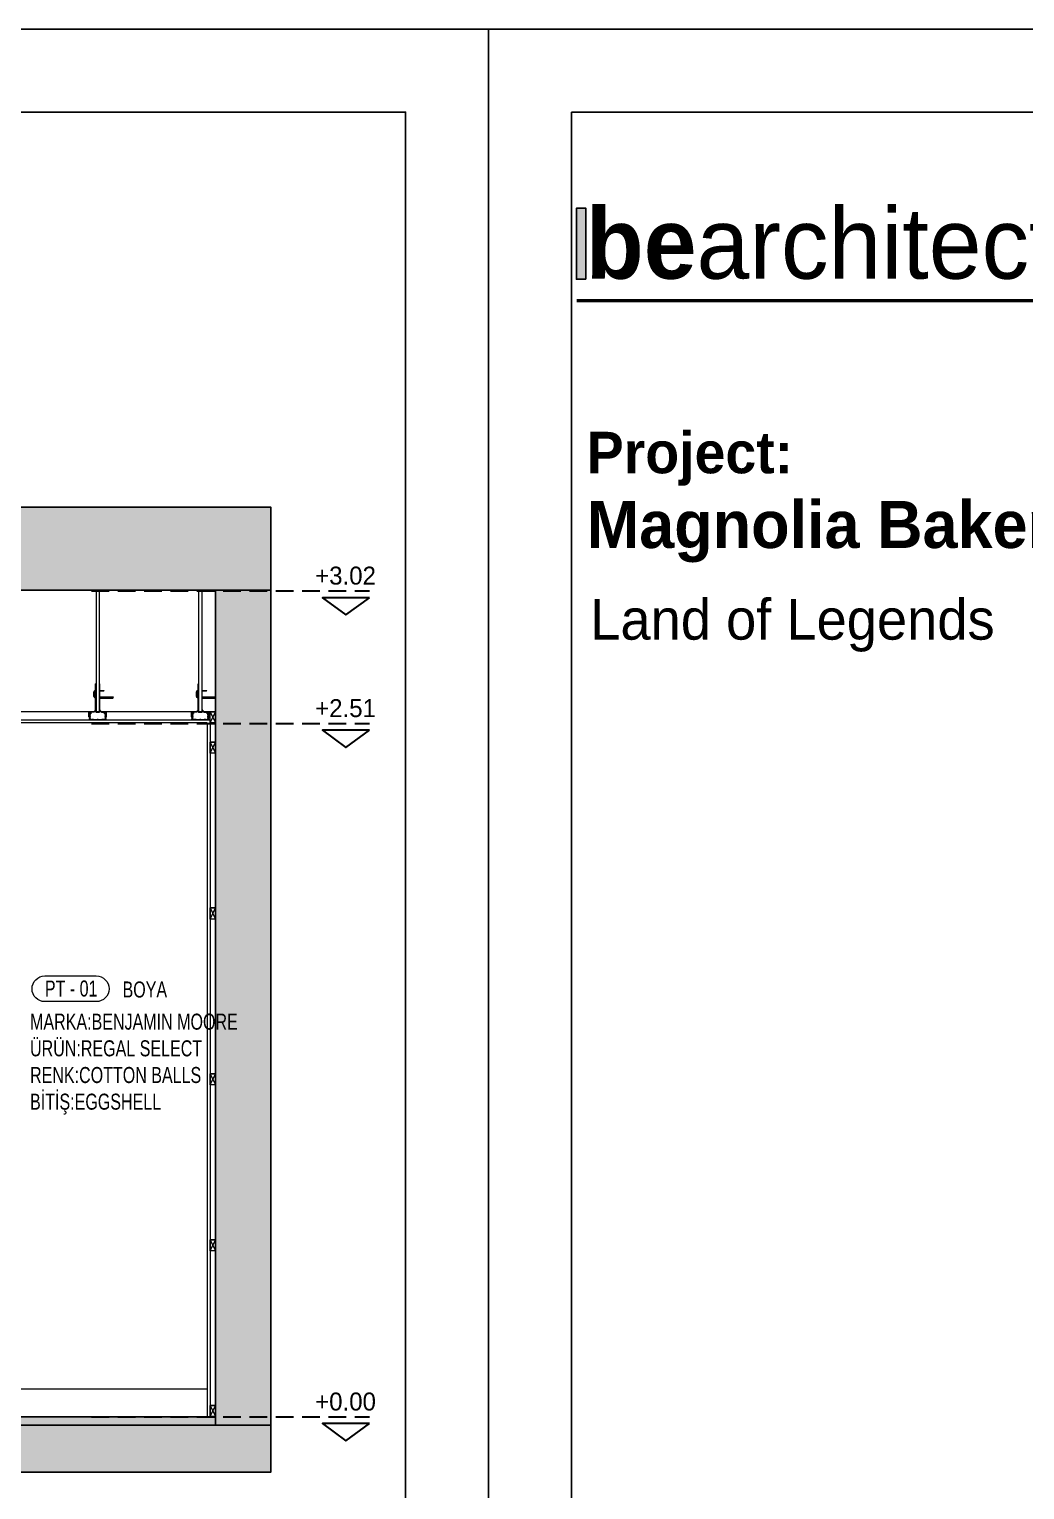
# Model space of a CAD drawing. Header units: millimetres. Extents: x 106699 to 122058, y 158555 to 162844.
# Drawn here: x 109000 to 109360, y 160718 to 161246 of the extents above; entities that cross this region are included whole.
import ezdxf

# ---------------------------------------------------------------- set-up
doc = ezdxf.new("R2010")
doc.units = ezdxf.units.MM
doc.linetypes.add('$0$3+1 daire1$0$HIDDEN', pattern=[9.525, 6.35, -3.175])
for name, color, linetype, lineweight in [('0-LNS-VLG', 9, 'Continuous', 0), ('2-SPS-ALC', 3, 'Continuous', 0), ('300_Z4_STR_F03$0$AUDIT_D_220920114151-103', 251, 'Continuous', 5), ('ahsap kesit on', 40, 'Continuous', 20), ('G-ANNO-SCHD', 231, 'Continuous', 9), ('no3_kutuprofil kesit', 74, 'Continuous', 18), ('no3_yazı tefriş', 152, 'Continuous', 0)]:
    doc.layers.add(name, color=color, linetype=linetype, lineweight=lineweight)
for name, color, linetype in [('2-SPC-STC-AsmaTavan', 3, 'Continuous'), ('300_Z4_STR_F03$0$2-SPS-RCN', 2, 'Continuous'), ('layout-BE', 16, 'Continuous'), ('S2000-002 Çizgi', 7, 'Continuous')]:
    doc.layers.add(name, color=color, linetype=linetype)
doc.layers.add('area', color=200, linetype='Continuous', plot=False)
doc.styles.add('finish schedule$0$SIMPLEX', font='simplex.shx', dxfattribs={"width": 0.75, "height": 2.5})
doc.styles.get("Standard").update_dxf_attribs({"font": 'arial.ttf'})

# ---------------------------------------------------------------- blocks, each defined once
blk = doc.blocks.new('bearchitects')
at = {"true_color": 0xe1a22d}
h = blk.add_hatch(color=42, dxfattribs=at)
h.dxf.hatch_style = 1
h.paths.add_polyline_path([(2.92, -22.16), (0, -22.16), (0, -0.3), (2.92, -0.3)])
at = {"color": 42, "true_color": 0xe1a22d}
blk.add_lwpolyline([(2.92, -22.16), (0, -22.16), (0, -0.3), (2.92, -0.3)], close=True, dxfattribs=at)
at = {"insert": (2.87, -0.14), "char_height": 21.8713, "attachment_point": 1}
blk.add_mtext_dynamic_manual_height_columns('{\\fManrope SemiBold|b0|i0|c162|p2;be\\fManrope Light|b0|i0|c0|p2;architects}', width=344.2949, gutter_width=119.39, heights=[0], dxfattribs=at)
blk = doc.blocks.new('Layout1')
at = {"const_width": 1}
blk.add_lwpolyline([(27.15, 1401.43), (208.08, 1401.43)], dxfattribs=at)
at = {"layer": 'area'}
for points in [[(0, 1485), (0, 0), (2100, 0), (2100, 1485)], [(25.54, 1459.46), (25.54, 25.54), (2074.46, 25.54), (2074.46, 1459.46)]]:
    blk.add_lwpolyline(points, close=True, dxfattribs=at)
at = {"layer": 'layout-BE'}
blk.add_line((2100, 1485), (0, 1485), dxfattribs=at)
blk.add_blockref('bearchitects', (27.05, 1430.19))
at = {"attachment_point": 1}
for s, width, insert, char_height in [('{\\fManrope Light|b1|i0|c162|p2;\\H0.88056x;Project:^J\\fManrope|b1|i0|c162|p2;\\H1.13564x;Magnolia Bakery}', 240.9515, (30.24, 1361.03), 14.5), ('{\\fManrope|b0|i0|c162|p2;Land of Legends}', 184.4275, (31.31, 1309.53), 12.5)]:
    blk.add_mtext_dynamic_manual_height_columns(s, width=width, gutter_width=62.5, heights=[0], dxfattribs=dict(at, insert=insert, char_height=char_height))
blk = doc.blocks.new('*U66')
at = {"layer": '2-SPS-ALC'}
h = blk.add_hatch(color=256, dxfattribs=at)
h.dxf.hatch_style = 1
edge = h.paths.add_edge_path()
edge.add_arc((2.7, 2.4), 0.1, 0, 180, ccw=False)
edge.add_line((2.8, 2.4), (2.8, 2.26))
edge.add_arc((2.78, 2.26), 0.025, -60, 0, ccw=False)
edge.add_arc((2.9, 2.04), 0.225, 120, 240)
edge.add_arc((2.78, 1.82), 0.025, 0, 60, ccw=False)
edge.add_line((2.8, 1.82), (2.8, 1.59))
edge.add_arc((2.78, 1.59), 0.025, 300, 360, ccw=False)
edge.add_arc((2.9, 1.37), 0.225, 120, 240)
edge.add_arc((2.78, 1.15), 0.025, 0, 60, ccw=False)
edge.add_line((2.8, 1.15), (2.8, 0.92))
edge.add_arc((2.78, 0.92), 0.025, -60, 0, ccw=False)
edge.add_arc((2.9, 0.7), 0.225, 120, 240)
edge.add_arc((2.78, 0.48), 0.025, 0, 60, ccw=False)
edge.add_line((2.8, 0.48), (2.8, 0.23))
edge.add_arc((2.78, 0.23), 0.025, -90, 0, ccw=False)
edge.add_line((2.78, 0.2), (2.21, 0.2))
edge.add_arc((2.21, 0.23), 0.025, 214.3884, 270, ccw=False)
edge.add_arc((2.01, 0.08), 0.225, 34.3884, 90)
edge.add_line((2.01, 0.31), (1.66, 0.31))
edge.add_arc((1.66, 0.08), 0.225, 90, 145.6116)
edge.add_arc((1.45, 0.23), 0.025, 270, 325.6116, ccw=False)
edge.add_line((1.45, 0.2), (0.22, 0.2))
edge.add_arc((0.22, 0.23), 0.025, 210, 270, ccw=False)
edge.add_arc((0, 0.1), 0.225, 30, 150)
edge.add_arc((-0.22, 0.23), 0.025, 270, 330, ccw=False)
edge.add_line((-0.22, 0.2), (-1.45, 0.2))
edge.add_arc((-1.45, 0.23), 0.025, 214.3884, 270, ccw=False)
edge.add_arc((-1.66, 0.08), 0.225, 34.3884, 90)
edge.add_line((-1.66, 0.31), (-2.01, 0.31))
edge.add_arc((-2.01, 0.08), 0.225, 90, 145.6116)
edge.add_arc((-2.21, 0.23), 0.025, 270, 325.6116, ccw=False)
edge.add_line((-2.21, 0.2), (-2.78, 0.2))
edge.add_arc((-2.78, 0.23), 0.025, 180, 270, ccw=False)
edge.add_line((-2.8, 0.23), (-2.8, 0.48))
edge.add_arc((-2.78, 0.48), 0.025, 120, 180, ccw=False)
edge.add_arc((-2.9, 0.7), 0.225, 300, 420)
edge.add_arc((-2.78, 0.92), 0.025, 180, 240, ccw=False)
edge.add_line((-2.8, 0.92), (-2.8, 1.15))
edge.add_arc((-2.78, 1.15), 0.025, 120, 180, ccw=False)
edge.add_arc((-2.9, 1.37), 0.225, 300, 420)
edge.add_arc((-2.78, 1.59), 0.025, 180, 240, ccw=False)
edge.add_line((-2.8, 1.59), (-2.8, 1.82))
edge.add_arc((-2.78, 1.82), 0.025, 120, 180, ccw=False)
edge.add_arc((-2.9, 2.04), 0.225, 300, 420)
edge.add_arc((-2.78, 2.26), 0.025, 180, 240, ccw=False)
edge.add_line((-2.8, 2.26), (-2.8, 2.4))
edge.add_arc((-2.7, 2.4), 0.1, 0, 180, ccw=False)
edge.add_line((-2.6, 2.4), (-2.4, 2.4))
edge.add_arc((-2.7, 2.4), 0.3, 0, 180)
edge.add_line((-3, 2.4), (-3, 2.26))
edge.add_arc((-2.78, 2.26), 0.225, 180, 240)
edge.add_arc((-2.9, 2.04), 0.025, -60, 60, ccw=False)
edge.add_arc((-2.78, 1.82), 0.225, 120, 180)
edge.add_line((-3, 1.82), (-3, 1.59))
edge.add_arc((-2.78, 1.59), 0.225, 180, 240)
edge.add_arc((-2.9, 1.37), 0.025, -60, 60, ccw=False)
edge.add_arc((-2.78, 1.15), 0.225, 120, 180)
edge.add_line((-3, 1.15), (-3, 0.92))
edge.add_arc((-2.78, 0.92), 0.225, 180, 240)
edge.add_arc((-2.9, 0.7), 0.025, -60, 60, ccw=False)
edge.add_arc((-2.78, 0.48), 0.225, 120, 180)
edge.add_line((-3, 0.48), (-3, 0.23))
edge.add_arc((-2.78, 0.23), 0.225, 180, 270)
edge.add_line((-2.78, 0), (-2.21, 0))
edge.add_arc((-2.21, 0.23), 0.225, 270, 325.6116)
edge.add_arc((-2.01, 0.08), 0.025, 90, 145.6116, ccw=False)
edge.add_line((-2.01, 0.11), (-1.66, 0.11))
edge.add_arc((-1.66, 0.08), 0.025, 34.3884, 90, ccw=False)
edge.add_arc((-1.45, 0.23), 0.225, 214.3884, 270)
edge.add_line((-1.45, 0), (-0.22, 0))
edge.add_arc((-0.22, 0.23), 0.225, 270, 330)
edge.add_arc((0, 0.1), 0.025, 30, 150, ccw=False)
edge.add_arc((0.22, 0.23), 0.225, 210, 270)
edge.add_line((0.22, 0), (1.45, 0))
edge.add_arc((1.45, 0.23), 0.225, 270, 325.6116)
edge.add_arc((1.66, 0.08), 0.025, 90, 145.6116, ccw=False)
edge.add_line((1.66, 0.11), (2.01, 0.11))
edge.add_arc((2.01, 0.08), 0.025, 34.3884, 90, ccw=False)
edge.add_arc((2.21, 0.23), 0.225, 214.3884, 270)
edge.add_line((2.21, 0), (2.78, 0))
edge.add_arc((2.78, 0.23), 0.225, 270, 360)
edge.add_line((3, 0.23), (3, 0.48))
edge.add_arc((2.78, 0.48), 0.225, 360, 420)
edge.add_arc((2.9, 0.7), 0.025, 120, 240, ccw=False)
edge.add_arc((2.78, 0.92), 0.225, 300, 360)
edge.add_line((3, 0.92), (3, 1.15))
edge.add_arc((2.78, 1.15), 0.225, 0, 60)
edge.add_arc((2.9, 1.37), 0.025, 120, 240, ccw=False)
edge.add_arc((2.78, 1.59), 0.225, 300, 360)
edge.add_line((3, 1.59), (3, 1.82))
edge.add_arc((2.78, 1.82), 0.225, 360, 420)
edge.add_arc((2.9, 2.04), 0.025, 120, 240, ccw=False)
edge.add_arc((2.78, 2.26), 0.225, 300, 360)
edge.add_line((3, 2.26), (3, 2.4))
edge.add_arc((2.7, 2.4), 0.3, 360, 540)
edge.add_arc((2.5, 2.4), 0.1, 180, 360)
at = {"layer": '0-LNS-VLG'}
for p, q in [((-0.58, 46.94), (-0.58, 2.73)), ((0.58, 46.94), (0.58, 2.73)), ((-0.73, 13.03), (-0.62, 13.03)), ((-0.62, 13.03), (-0.58, 13.03)), ((0.58, 13.03), (0.63, 13.03)), ((0.63, 13.03), (0.73, 13.03)), ((-1.5, 2.86), (-1.5, 2.96)), ((-0.73, 3.97), (-0.62, 3.97)), ((-0.58, 2.73), (0.58, 2.73)), ((0.73, 3.97), (0.63, 3.97)), ((1.5, 2.86), (1.5, 2.96))]:
    blk.add_line(p, q, dxfattribs=at)
for points in [[(-3.05, 2.73), (-3.05, 1.15), (-3.15, 1.15), (-3.15, 2.73), (-3.15, 2.75, -0.414214), (-2.95, 2.95), (-1.59, 2.95, 0.102435), (-1.43, 2.98, 0.277557), (-0.73, 3.97), (-0.73, 13.03)], [(-0.62, 13.03), (-0.62, 3.97, -0.279244), (-1.39, 2.89, -0.102435), (-1.59, 2.85), (-2.95, 2.85, 0.414214), (-3.05, 2.75), (-3.05, 2.73)], [(0.63, 13.03), (0.63, 3.97, 0.279244), (1.39, 2.89, 0.102435), (1.59, 2.85), (2.95, 2.85, -0.414214), (3.05, 2.75), (3.05, 2.73), (3.05, 1.15), (3.15, 1.15), (3.15, 2.73), (3.15, 2.75, 0.414214), (2.95, 2.95), (1.59, 2.95, -0.102435), (1.43, 2.98, -0.277557), (0.73, 3.97), (0.73, 13.03)], [(0.73, 7.95), (0.83, 7.95, 0.414214), (1.33, 8.45), (1.33, 10.2, 0.414214), (0.83, 10.7), (0.73, 10.7)], [(0.73, 8.2), (0.83, 8.2, 0.414214), (1.08, 8.45), (1.08, 10.2, 0.414214), (0.83, 10.45), (0.73, 10.45)]]:
    blk.add_lwpolyline(points, format="xyb", dxfattribs=at)
for points in [[(-0.73, 10.7), (-2.37, 10.7), (-2.13, 10.45), (-0.73, 10.45)], [(-0.73, 7.95), (-5.43, 7.95), (-5.67, 8.2), (-0.73, 8.2)]]:
    blk.add_lwpolyline(points, dxfattribs=at)
at = {"layer": '2-SPS-ALC'}
blk.add_lwpolyline([(2.6, 2.4, -1), (2.8, 2.4), (2.8, 2.26, -0.267949), (2.79, 2.23, 0.57735), (2.79, 1.85, -0.267949), (2.8, 1.82), (2.8, 1.59, -0.267949), (2.79, 1.56, 0.57735), (2.79, 1.18, -0.267949), (2.8, 1.15), (2.8, 0.92, -0.267949), (2.79, 0.89, 0.57735), (2.79, 0.51, -0.267949), (2.8, 0.48), (2.8, 0.23, -0.414214), (2.78, 0.2), (2.21, 0.2, -0.247529), (2.19, 0.21, 0.247529), (2.01, 0.31), (1.66, 0.31, 0.247529), (1.47, 0.21, -0.247529), (1.45, 0.2), (0.22, 0.2, -0.267949), (0.19, 0.21, 0.57735), (-0.19, 0.21, -0.267949), (-0.22, 0.2), (-1.45, 0.2, -0.247529), (-1.47, 0.21, 0.247529), (-1.66, 0.31), (-2.01, 0.31, 0.247529), (-2.19, 0.21, -0.247529), (-2.21, 0.2), (-2.78, 0.2, -0.414214), (-2.8, 0.23), (-2.8, 0.48, -0.267949), (-2.79, 0.51, 0.57735), (-2.79, 0.89, -0.267949), (-2.8, 0.92), (-2.8, 1.15, -0.267949), (-2.79, 1.18, 0.57735), (-2.79, 1.56, -0.267949), (-2.8, 1.59), (-2.8, 1.82, -0.267949), (-2.79, 1.85, 0.57735), (-2.79, 2.23, -0.267949), (-2.8, 2.26), (-2.8, 2.4, -1), (-2.6, 2.4), (-2.4, 2.4, 1), (-3, 2.4), (-3, 2.26, 0.267949), (-2.89, 2.06, -0.57735), (-2.89, 2.02, 0.267949), (-3, 1.82), (-3, 1.59, 0.267949), (-2.89, 1.39, -0.57735), (-2.89, 1.35, 0.267949), (-3, 1.15), (-3, 0.92, 0.267949), (-2.89, 0.72, -0.57735), (-2.89, 0.68, 0.267949), (-3, 0.48), (-3, 0.23, 0.414214), (-2.78, 0), (-2.21, 0, 0.247529), (-2.03, 0.1, -0.247529), (-2.01, 0.11), (-1.66, 0.11, -0.247529), (-1.64, 0.1, 0.247529), (-1.45, 0), (-0.22, 0, 0.267949), (-0.02, 0.11, -0.57735), (0.02, 0.11, 0.267949), (0.22, 0), (1.45, 0, 0.247529), (1.64, 0.1, -0.247529), (1.66, 0.11), (2.01, 0.11, -0.247529), (2.03, 0.1, 0.247529), (2.21, 0), (2.78, 0, 0.414214), (3, 0.23), (3, 0.48, 0.267949), (2.89, 0.68, -0.57735), (2.89, 0.72, 0.267949), (3, 0.92), (3, 1.15, 0.267949), (2.89, 1.35, -0.57735), (2.89, 1.39, 0.267949), (3, 1.59), (3, 1.82, 0.267949), (2.89, 2.02, -0.57735), (2.89, 2.06, 0.267949), (3, 2.26), (3, 2.4, 1), (2.4, 2.4, 1)], format="xyb", close=True, dxfattribs=at)
blk = doc.blocks.new('A$Caea39e6a')
at = {"layer": 'no3_yazı tefriş', "lineweight": 9, "elevation": 0.21}
blk.add_lwpolyline([(5.96, 49.14, -1), (5.96, 59.46), (26.61, 59.46, -1), (26.61, 49.14)], format="xyb", close=True, dxfattribs=at)
at = {"layer": 'no3_yazı tefriş', "lineweight": 9, "char_height": 6.4316, "attachment_point": 1, "style": 'finish schedule$0$SIMPLEX'}
for s, insert, width in [('{\\fManrope Light|b0|i0|c162|p2;PT - 01}', (5.96, 57.64, 0.41), 81.8095), ('{\\fManrope Light|b0|i0|c162|p2;BOYA}', (37.18, 57.25, 0.21), 81.8095), ('{\\fManrope Light|b0|i0|c162|p2;MARKA\\fManrope Light|b0|i0|c0|p2;:BENJAMIN MOORE\\P\\fManrope Light|b0|i0|c162|p2;ÜRÜN\\fManrope Light|b0|i0|c0|p2;:REGAL SELECT\\P\\fManrope Light|b0|i0|c162|p2;RENK\\fManrope Light|b0|i0|c0|p2;:COTTON BALLS\\P\\fManrope Light|b0|i0|c162|p2;BİTİŞ\\fManrope Light|b0|i0|c0|p2;:EGGSHELL}', (0, 44.32, 0.21), 436.2276)]:
    blk.add_mtext(s, dxfattribs=dict(at, insert=insert, width=width))

msp = doc.modelspace()

# ---------------------------------------------------------------- hatches: boundary and pattern name
at = {"layer": '300_Z4_STR_F03$0$AUDIT_D_220920114151-103', "true_color": 0x303030}
h = msp.add_hatch(color=250, dxfattribs=at)
h.dxf.hatch_style = 1
h.paths.add_polyline_path([(109087.39, 161043.32), (108291.38, 161043.32), (108290.9, 161043.32), (108182.39, 161043.32), (108182.39, 161073.32), (109087.39, 161073.32)])
edge = h.paths.add_edge_path()
edge.add_line((107786.01, 160724.32), (107786.01, 160724.32))
edge.add_line((107786.01, 160724.32), (107786.01, 160738.32))
h.paths.add_polyline_path([(108182.39, 160741.32), (108182.39, 160724.32), (109041.38, 160724.32), (109041.38, 160724.32), (109087.39, 160724.32), (109087.39, 160741.32)])
h = msp.add_hatch(color=250, dxfattribs=at)
h.dxf.hatch_style = 1
h.paths.add_polyline_path([(109067.39, 161043.32), (109067.39, 160741.32), (109087.39, 160741.32), (109087.39, 161043.32)])
at = {"layer": 'S2000-002 Çizgi', "true_color": 0x7a7a7a}
h = msp.add_hatch(color=8, dxfattribs=at)
h.dxf.hatch_style = 1
h.paths.add_polyline_path([(108202.39, 160744.32), (108202.39, 160741.32), (109067.39, 160741.32), (109067.39, 160744.32)])

# ---------------------------------------------------------------- linework, layer by layer
at = {"layer": '300_Z4_STR_F03$0$2-SPS-RCN'}
for points in [[(109087.39, 161043.32), (108291.38, 161043.32), (108290.9, 161043.32), (108182.39, 161043.32), (108182.39, 161073.32), (109087.39, 161073.32)], [(109067.39, 161043.32), (109067.39, 160741.32), (109087.39, 160741.32), (109087.39, 161043.32)], [(108202.39, 160741.32), (109067.39, 160741.32), (109067.39, 160744.32), (108202.39, 160744.32)]]:
    msp.add_lwpolyline(points, close=True, dxfattribs=at)
msp.add_lwpolyline([(108182.39, 160724.32), (109041.38, 160724.32), (109041.38, 160724.32), (109087.39, 160724.32), (109087.39, 160724.32), (109087.39, 160724.32), (109087.39, 160741.32), (108182.39, 160741.32), (108182.39, 160724.32)], dxfattribs=at)
at = {"layer": 'ahsap kesit on'}
for p, q in [((109065.39, 160996.37, 0.01), (108481.5, 160996.37, 0.03)), ((109067.39, 160999.37, 0.05), (108481.52, 160999.37, 0.05)), ((109064.39, 160995.37, -0.02), (108482.5, 160995.37, 0.03)), ((109064.39, 160754.32, 0.02), (108205.39, 160754.32, -0.02))]:
    msp.add_line(p, q, dxfattribs=at)
at = {"layer": 'ahsap kesit on', "elevation": -0.02}
for points in [[(109065.39, 160996.37), (109065.39, 160744.37)], [(109064.39, 160995.37), (109064.39, 160744.37)]]:
    msp.add_lwpolyline(points, dxfattribs=at)
at = {"layer": 'G-ANNO-SCHD', "color": 22, "linetype": '$0$3+1 daire1$0$HIDDEN', "lineweight": 30, "true_color": 0xbd342c}
for p, q in [((109022.54, 161043.11, -6.15), (109123.01, 161043.11, -6.15)), ((109022.54, 160995.16, -6.15), (109123.01, 160995.16, -6.15)), ((109022.54, 160744.32), (109123.01, 160744.32))]:
    msp.add_line(p, q, dxfattribs=at)
at = {"layer": 'G-ANNO-SCHD', "color": 22, "lineweight": 30, "true_color": 0xbd342c, "elevation": -6.15}
for points in [[(109123.01, 161040.62), (109106.05, 161040.62), (109114.53, 161034.4), (109123.01, 161040.62)], [(109123.01, 160992.67), (109106.05, 160992.67), (109114.53, 160986.46), (109123.01, 160992.67)]]:
    msp.add_lwpolyline(points, dxfattribs=at)
at = {"layer": 'G-ANNO-SCHD', "color": 22, "lineweight": 30, "true_color": 0xbd342c}
msp.add_lwpolyline([(109123.01, 160741.83), (109106.05, 160741.83), (109114.53, 160735.61), (109123.01, 160741.83)], dxfattribs=at)
at = {"layer": 'no3_kutuprofil kesit'}
for points, elevation in [([(109065.39, 160995.37), (109065.39, 160999.37), (109067.39, 160999.37), (109067.39, 160995.37), (109065.39, 160995.37), (109067.39, 160999.37), (109065.39, 160999.37), (109067.39, 160995.37)], -0.02), ([(109065.39, 160984.37), (109065.39, 160988.37), (109067.39, 160988.37), (109067.39, 160984.37), (109065.39, 160984.37), (109067.39, 160988.37), (109065.39, 160988.37), (109067.39, 160984.37)], 6.13), ([(109065.39, 160924.37), (109065.39, 160928.37), (109067.39, 160928.37), (109067.39, 160924.37), (109065.39, 160924.37), (109067.39, 160928.37), (109065.39, 160928.37), (109067.39, 160924.37)], 6.13), ([(109065.39, 160864.37), (109065.39, 160868.37), (109067.39, 160868.37), (109067.39, 160864.37), (109065.39, 160864.37), (109067.39, 160868.37), (109065.39, 160868.37), (109067.39, 160864.37)], 6.13), ([(109065.39, 160804.37), (109065.39, 160808.37), (109067.39, 160808.37), (109067.39, 160804.37), (109065.39, 160804.37), (109067.39, 160808.37), (109065.39, 160808.37), (109067.39, 160804.37)], 6.13), ([(109065.39, 160744.37), (109065.39, 160748.37), (109067.39, 160748.37), (109067.39, 160744.37), (109065.39, 160744.37), (109067.39, 160748.37), (109065.39, 160748.37), (109067.39, 160744.37)], 6.13)]:
    msp.add_lwpolyline(points, dxfattribs=dict(at, elevation=elevation))

# ---------------------------------------------------------------- block references
at = {"xscale": 1.174797441050893, "yscale": 1.174797441050893, "zscale": 1.174797441050893}
for p in [(106699.08, 159501.7), (109166.15, 159501.7)]:
    msp.add_blockref('Layout1', p, dxfattribs=at)
at = {"layer": '2-SPC-STC-AsmaTavan', "xscale": -1}
for p in [(109024.72, 160996.38, 0.03), (109061.84, 160996.38, 0.03)]:
    msp.add_blockref('*U66', p, dxfattribs=at)
at = {"layer": 'S2000-002 Çizgi', "xscale": 0.9, "yscale": 0.9, "zscale": 0.9}
msp.add_blockref('A$Caea39e6a', (109000.25, 160850.26, 0.02), dxfattribs=at)

# ---------------------------------------------------------------- texts
at = {"layer": 'G-ANNO-SCHD', "color": 22, "linetype": '$0$3+1 daire1$0$HIDDEN', "lineweight": 30, "char_height": 6.5, "width": 137.26, "attachment_point": 3}
for s, insert in [('{\\fManrope Light|b0|i0|c162|p2;+3.02}', (109125.4, 161051.87, -23.61)), ('{\\fManrope Light|b0|i0|c162|p2;+2.51}', (109125.4, 161003.92, -23.61)), ('{\\fManrope Light|b0|i0|c162|p2;+0.00}', (109125.4, 160753.08, -17.46))]:
    msp.add_mtext(s, dxfattribs=dict(at, insert=insert))

doc.saveas('drawing.dxf')
